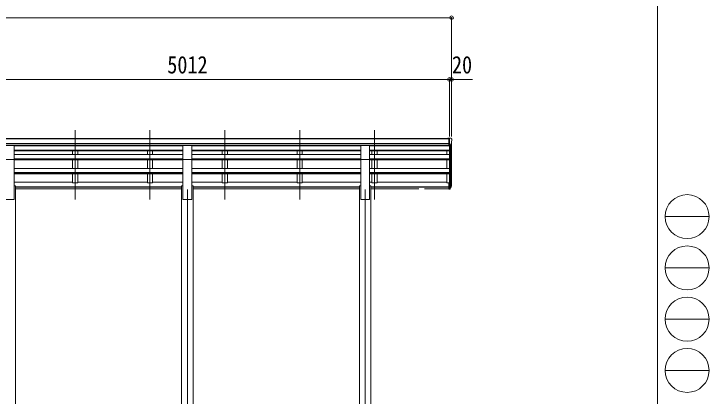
# Model space of a CAD drawing. Units: millimetres at full size. Extents: x -9783 to 9892, y -6828 to 6752.
# Drawn here: x 3244 to 9892, y -2978 to 674 of the extents above; entities that cross this region are included whole.
import ezdxf
from ezdxf.enums import TextEntityAlignment as Align

# ---------------------------------------------------------------- set-up
doc = ezdxf.new("R2010")
doc.units = ezdxf.units.MM
doc.header["$LTSCALE"] = 35
doc.header["$PDMODE"] = 32
doc.header["$PDSIZE"] = 35
for name, color, linetype, lineweight in [('0-1_本体', 4, 'Continuous', 9), ('0-2_部品', 7, 'Continuous', 9), ('0-8_PARTS2', 2, 'Continuous', 9), ('0-A_寸法', 6, 'Continuous', 9), ('F-0_240', 7, 'Continuous', 9)]:
    doc.layers.add(name, color=color, linetype=linetype, lineweight=lineweight)
doc.styles.add('ＭＳ ゴシック', font='')
doc.styles.get('ＭＳ ゴシック').set_extended_font_data('MS Gothic')

msp = doc.modelspace()

# ---------------------------------------------------------------- linework, layer by layer
at = {"layer": '0-1_本体'}
for p, q in [((7402.34, -515.36), (2403.34, -515.36)), ((7402.34, -520.71), (2403.34, -520.71)), ((7402.34, -564.23), (2403.34, -564.24)), ((7402.34, -581.91), (2403.34, -581.91)), ((4860.34, -584.28), (3245.34, -584.28)), ((4860.34, -587.26), (3245.34, -587.26)), ((3803.84, -584.28), (3803.84, -587.26)), ((3853.84, -584.28), (3853.84, -587.26)), ((4519.84, -584.28), (4519.84, -587.26)), ((4569.84, -584.28), (4569.84, -587.26)), ((6560.34, -584.28), (4945.34, -584.28)), ((6560.34, -587.26), (4945.34, -587.26)), ((5235.84, -584.28), (5235.84, -587.26)), ((5285.84, -584.28), (5285.84, -587.26)), ((5951.84, -584.28), (5951.84, -587.26)), ((6001.84, -584.28), (6001.84, -587.26)), ((6645.34, -584.28), (7402.34, -584.28)), ((7408.84, -587.26), (6645.34, -587.26)), ((6667.84, -584.28), (6667.84, -587.26)), ((6717.84, -584.28), (6717.84, -587.26)), ((7408.84, -585.74), (7408.84, -939.03)), ((7414.84, -586.26), (7414.84, -983.47)), ((7424.55, -570.91), (7424.55, -965.47)), ((7428.84, -941.2), (7428.84, -552.11)), ((4860.34, -629.26), (3245.34, -629.26)), ((4860.34, -630.95), (3245.34, -630.95)), ((4860.34, -634.63), (3245.34, -634.63)), ((3803.84, -634.63), (3803.84, -670.6)), ((3853.84, -634.63), (3853.84, -670.6)), ((4519.84, -634.63), (4519.84, -670.6)), ((4569.84, -634.63), (4569.84, -670.6)), ((6560.34, -629.26), (4945.34, -629.26)), ((6560.34, -630.95), (4945.34, -630.95)), ((6560.34, -634.63), (4945.34, -634.63)), ((5235.84, -634.63), (5235.84, -670.6)), ((5285.84, -634.63), (5285.84, -670.6)), ((5951.84, -634.63), (5951.84, -670.6)), ((6001.84, -634.63), (6001.84, -670.6)), ((7408.84, -629.26), (6645.34, -629.26)), ((7408.84, -630.95), (6645.34, -630.95)), ((7408.84, -634.63), (6645.34, -634.63)), ((6667.84, -634.63), (6667.84, -670.6)), ((6717.84, -634.63), (6717.84, -670.6)), ((7383.84, -670.6), (7383.84, -634.63)), ((4860.34, -670.6), (3245.34, -670.6)), ((4860.34, -711.23), (3245.34, -711.23)), ((4860.34, -712.9), (3245.34, -712.9)), ((3245.34, -1100.47), (3245.34, -718.14)), ((4860.34, -719.69), (3245.34, -719.69)), ((3803.84, -719.69), (3803.84, -803.88)), ((3853.84, -719.69), (3853.84, -803.88)), ((4519.84, -719.69), (4519.84, -803.88)), ((4569.84, -719.69), (4569.84, -803.88)), ((4860.34, -1100.47), (4860.34, -718.14)), ((6560.34, -670.6), (4945.34, -670.6)), ((6560.34, -711.23), (4945.34, -711.23)), ((6560.34, -712.9), (4945.34, -712.9)), ((4945.34, -1100.47), (4945.34, -718.14)), ((6560.34, -719.69), (4945.34, -719.69)), ((5235.84, -719.69), (5235.84, -803.88)), ((5285.84, -719.69), (5285.84, -803.88)), ((5951.84, -719.69), (5951.84, -803.88)), ((6001.84, -719.69), (6001.84, -803.88)), ((6560.34, -1100.47), (6560.34, -718.14)), ((7408.84, -670.6), (6645.34, -670.6)), ((7408.84, -711.23), (6645.34, -711.23)), ((7408.84, -712.9), (6645.34, -712.9)), ((6645.34, -1100.47), (6645.34, -718.14)), ((7408.84, -719.69), (6645.34, -719.69)), ((6667.84, -719.69), (6667.84, -803.88)), ((6717.84, -719.69), (6717.84, -803.88)), ((7383.84, -803.88), (7383.84, -719.69)), ((4860.34, -803.88), (3245.34, -803.88)), ((4860.34, -843.02), (3245.34, -843.02)), ((4860.34, -844.7), (3245.34, -844.7)), ((4860.34, -854.33), (3245.34, -854.33)), ((3853.84, -854.33), (3853.84, -939.86)), ((4569.84, -854.33), (4569.84, -939.86)), ((6560.34, -803.88), (4945.34, -803.88)), ((6560.34, -843.02), (4945.34, -843.02)), ((6560.34, -844.7), (4945.34, -844.7)), ((6560.34, -854.33), (4945.34, -854.33)), ((5285.84, -854.33), (5285.84, -939.86)), ((6001.84, -854.33), (6001.84, -939.86)), ((7408.84, -803.88), (6645.34, -803.88)), ((7408.84, -843.02), (6645.34, -843.02)), ((7408.84, -844.7), (6645.34, -844.7)), ((7408.84, -854.33), (6645.34, -854.33)), ((6717.84, -855.57), (6717.84, -939.86)), ((7383.84, -939.86), (7383.84, -855.57)), ((3803.84, -934.64), (3245.34, -934.64)), ((3257.84, -970.47), (3245.34, -970.47)), ((3257.84, -970.47), (3257.84, -4450.46)), ((4847.84, -978.94), (3257.84, -978.94)), ((4847.84, -980.33), (3257.84, -980.33)), ((4519.84, -934.64), (3853.84, -934.64)), ((4860.34, -935.06), (4569.84, -935.06)), ((4860.34, -970.47), (4847.84, -970.47)), ((4847.84, -970.47), (4847.84, -4450.46)), ((5235.84, -934.64), (4945.34, -934.64)), ((4957.84, -970.47), (4945.34, -970.47)), ((4957.84, -970.47), (4957.84, -4450.46)), ((6547.84, -978.94), (4957.84, -978.94)), ((6547.84, -980.33), (4957.84, -980.33)), ((5951.84, -934.64), (5285.84, -934.64)), ((6560.34, -934.64), (6001.84, -934.64)), ((6560.34, -970.47), (6547.84, -970.47)), ((6547.84, -970.47), (6547.84, -4450.46)), ((6667.84, -934.64), (6645.34, -934.64)), ((6657.84, -970.47), (6645.34, -970.47)), ((6657.84, -970.47), (6657.84, -4450.46)), ((7402.34, -978.94), (6657.84, -978.94)), ((7402.34, -980.33), (6657.84, -980.33)), ((7383.84, -934.64), (6717.84, -934.64)), ((7402.34, -939.86), (7383.84, -939.86)), ((4847.84, -997.5), (3257.84, -997.5)), ((6547.84, -997.5), (4957.84, -997.5)), ((7116.84, -997.5), (6657.84, -997.5)), ((7402.34, -997.5), (7170.84, -997.5)), ((3245.34, -1100.47), (3160.34, -1100.47)), ((4945.34, -1100.47), (4860.34, -1100.47)), ((6645.34, -1100.47), (6560.34, -1100.47))]:
    msp.add_line(p, q, dxfattribs=at)
for points in [[(3803.84, -854.33), (3803.84, -939.86), (3853.84, -939.86)], [(4519.84, -854.33), (4519.84, -939.86), (4569.84, -939.86)], [(5235.84, -854.33), (5235.84, -939.86), (5285.84, -939.86)], [(5951.84, -854.33), (5951.84, -939.86), (6001.84, -939.86)], [(6667.84, -855.57), (6667.84, -939.86), (6717.84, -939.86)]]:
    msp.add_lwpolyline(points, dxfattribs=at)
at = {"layer": '0-2_部品'}
for p, q in [((7402.34, -513.75), (7392.34, -513.84)), ((7392.34, -515.36), (7392.34, -513.84)), ((7402.34, -585.74), (7402.34, -513.75)), ((7420.84, -513.75), (7402.34, -513.75)), ((7408.84, -586.74), (7408.84, -513.75)), ((7420.84, -513.75), (7423.17, -513.9)), ((7423.93, -514.32), (7427.99, -520.13)), ((7430.84, -523.13), (7430.84, -523.75)), ((3245.34, -583.99), (3160.34, -583.99)), ((3245.34, -718.14), (3245.34, -583.99)), ((4945.34, -583.99), (4860.34, -583.99)), ((4860.34, -718.14), (4860.34, -583.99)), ((4945.34, -718.14), (4945.34, -583.99)), ((6645.34, -583.99), (6560.34, -583.99)), ((6560.34, -718.14), (6560.34, -583.99)), ((6645.34, -718.14), (6645.34, -583.99)), ((7402.34, -585.74), (7408.84, -585.74)), ((7408.84, -586.74), (7414.05, -586.42)), ((7416.46, -584.93), (7425.74, -568.86)), ((3245.34, -718.14), (3160.34, -718.14)), ((4945.34, -718.14), (4860.34, -718.14)), ((6645.34, -718.14), (6560.34, -718.14)), ((7402.34, -939.03), (7402.34, -1000.09)), ((7402.34, -939.03), (7408.84, -939.03)), ((7402.34, -977.34), (7408.84, -977.34)), ((7402.34, -982.74), (7408.84, -982.74)), ((7408.84, -939.03), (7408.84, -1000.91)), ((7408.84, -983.74), (7413.97, -983.74)), ((7408.84, -985.74), (7413.68, -985.74)), ((7415.27, -982.99), (7425.02, -964.58)), ((7426.44, -965.07), (7416.28, -984.24)), ((7423.86, -981.93), (7416.28, -999.41)), ((7402.34, -1000.09), (7408.84, -1000.09)), ((7408.84, -1000.91), (7413.68, -1000.91))]:
    msp.add_line(p, q, dxfattribs=at)
for centre, radius, start, end in [((7423.11, -514.89), 1, 35, 86.5), ((7228.84, -523.75), 202, 347.09739, 0), ((7427.84, -523.13), 3, 0, 87), ((7413.86, -583.43), 3, 273.5, 330), ((7413.68, -982.74), 3, 270, 330), ((7413.97, -982.24), 1.5, 270, 330), ((7295.62, -945.85), 133.22, 344.28698, 356.72013), ((7340.89, -938.62), 88.05, 342.78929, 2.77608), ((7340.18, -942.9), 89.07, 345.58812, 5.50424), ((7413.68, -997.91), 3, 270, 330)]:
    msp.add_arc(centre, radius, start, end, dxfattribs=at)
at = {"layer": '0-8_PARTS2'}
for p, q in [((3828.84, -1098.12), (3828.84, -435.6)), ((4544.84, -1098.12), (4544.84, -435.6)), ((5260.84, -1098.12), (5260.84, -435.6)), ((5976.84, -1098.12), (5976.84, -435.6)), ((6692.84, -1098.12), (6692.84, -435.6)), ((4902.84, -1004.33), (4902.84, -4550.46)), ((6602.84, -1004.33), (6602.84, -4550.46))]:
    msp.add_line(p, q, dxfattribs=at)
at = {"layer": '0-A_寸法'}
for p, q in [((-2635.16, 637.82), (7428.84, 637.82)), ((7428.84, 637.82), (7428.84, 47.89)), ((7408.84, 47.89), (2396.84, 47.89)), ((7408.84, 47.89), (7408.84, -497.73)), ((7408.84, 47.89), (7408.84, -497.73)), ((7408.84, 47.89), (7428.84, 47.89)), ((7428.84, 47.89), (7428.84, -497.73)), ((7428.84, 47.89), (7628.84, 47.89))]:
    msp.add_line(p, q, dxfattribs=at)
for p in [(7428.84, 637.82), (7408.84, 47.89), (7428.84, 47.89)]:
    msp.add_point(p, dxfattribs=at)
at = {"layer": 'F-0_240', "color": 5}
msp.add_line((9396.97, 6751.9), (9396.97, -6828.1), dxfattribs=at)
at = {"layer": 'F-0_240', "color": 4}
for p, q in [((9471.77, -1263.1), (9891.77, -1263.1)), ((9471.77, -1753.1), (9891.77, -1753.1)), ((9471.77, -2243.1), (9891.77, -2243.1)), ((9471.77, -2733.1), (9891.77, -2733.1))]:
    msp.add_line(p, q, dxfattribs=at)
for centre in [(9681.77, -1263.1), (9681.77, -1753.1), (9681.77, -2243.1), (9681.77, -2733.1)]:
    msp.add_circle(centre, 210, dxfattribs=at)

# ---------------------------------------------------------------- texts
at = {"layer": '0-A_寸法', "color": 7, "style": 'ＭＳ ゴシック', "width": 0.85}
for s, p in [('5012', (4710.34, 54.89)), ('20', (7432.59, 54.89))]:
    msp.add_text(s, height=166.8, dxfattribs=at).set_placement(p, align=Align.BOTTOM_LEFT)

doc.saveas('drawing.dxf')
